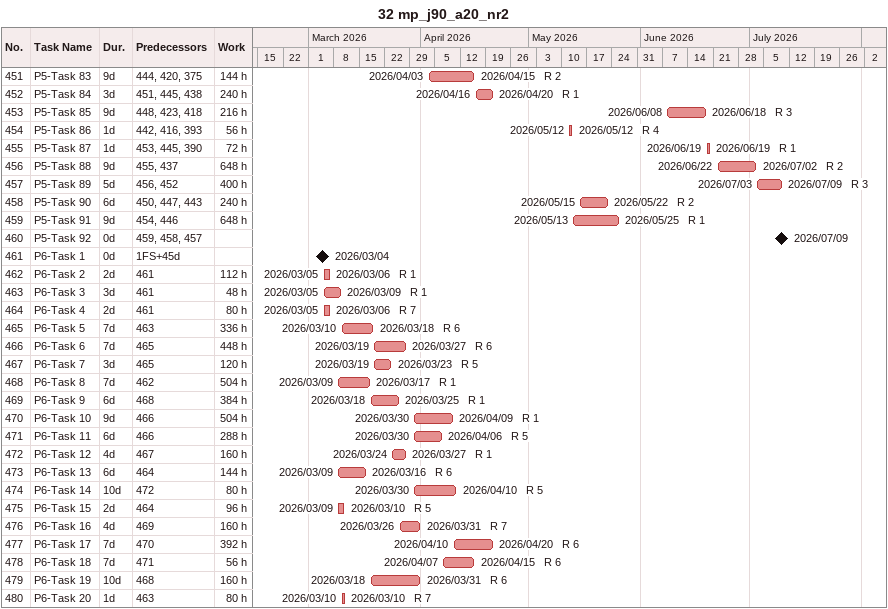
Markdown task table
32 mp_j90_a20_nr2

| ID | Task | Duration | Start | Finish | Predecessors | Resources | Work (h) |
|---|---|---|---|---|---|---|---|
| 451 | P5-Task 83 | 9d | 2026-04-03 | 2026-04-15 | 444, 420, 375 | R 2 | 144 |
| 452 | P5-Task 84 | 3d | 2026-04-16 | 2026-04-20 | 451, 445, 438 | R 1 | 240 |
| 453 | P5-Task 85 | 9d | 2026-06-08 | 2026-06-18 | 448, 423, 418 | R 3 | 216 |
| 454 | P5-Task 86 | 1d | 2026-05-12 | 2026-05-12 | 442, 416, 393 | R 4 | 56 |
| 455 | P5-Task 87 | 1d | 2026-06-19 | 2026-06-19 | 453, 445, 390 | R 1 | 72 |
| 456 | P5-Task 88 | 9d | 2026-06-22 | 2026-07-02 | 455, 437 | R 2 | 648 |
| 457 | P5-Task 89 | 5d | 2026-07-03 | 2026-07-09 | 456, 452 | R 3 | 400 |
| 458 | P5-Task 90 | 6d | 2026-05-15 | 2026-05-22 | 450, 447, 443 | R 2 | 240 |
| 459 | P5-Task 91 | 9d | 2026-05-13 | 2026-05-25 | 454, 446 | R 1 | 648 |
| 460 | P5-Task 92 | 0d | 2026-07-09 | 2026-07-09 | 459, 458, 457 |  |  |
| 461 | P6-Task 1 | 0d | 2026-03-04 | 2026-03-04 | 1FS+45d |  |  |
| 462 | P6-Task 2 | 2d | 2026-03-05 | 2026-03-06 | 461 | R 1 | 112 |
| 463 | P6-Task 3 | 3d | 2026-03-05 | 2026-03-09 | 461 | R 1 | 48 |
| 464 | P6-Task 4 | 2d | 2026-03-05 | 2026-03-06 | 461 | R 7 | 80 |
| 465 | P6-Task 5 | 7d | 2026-03-10 | 2026-03-18 | 463 | R 6 | 336 |
| 466 | P6-Task 6 | 7d | 2026-03-19 | 2026-03-27 | 465 | R 6 | 448 |
| 467 | P6-Task 7 | 3d | 2026-03-19 | 2026-03-23 | 465 | R 5 | 120 |
| 468 | P6-Task 8 | 7d | 2026-03-09 | 2026-03-17 | 462 | R 1 | 504 |
| 469 | P6-Task 9 | 6d | 2026-03-18 | 2026-03-25 | 468 | R 1 | 384 |
| 470 | P6-Task 10 | 9d | 2026-03-30 | 2026-04-09 | 466 | R 1 | 504 |
| 471 | P6-Task 11 | 6d | 2026-03-30 | 2026-04-06 | 466 | R 5 | 288 |
| 472 | P6-Task 12 | 4d | 2026-03-24 | 2026-03-27 | 467 | R 1 | 160 |
| 473 | P6-Task 13 | 6d | 2026-03-09 | 2026-03-16 | 464 | R 6 | 144 |
| 474 | P6-Task 14 | 10d | 2026-03-30 | 2026-04-10 | 472 | R 5 | 80 |
| 475 | P6-Task 15 | 2d | 2026-03-09 | 2026-03-10 | 464 | R 5 | 96 |
| 476 | P6-Task 16 | 4d | 2026-03-26 | 2026-03-31 | 469 | R 7 | 160 |
| 477 | P6-Task 17 | 7d | 2026-04-10 | 2026-04-20 | 470 | R 6 | 392 |
| 478 | P6-Task 18 | 7d | 2026-04-07 | 2026-04-15 | 471 | R 6 | 56 |
| 479 | P6-Task 19 | 10d | 2026-03-18 | 2026-03-31 | 468 | R 6 | 160 |
| 480 | P6-Task 20 | 1d | 2026-03-10 | 2026-03-10 | 463 | R 7 | 80 |
